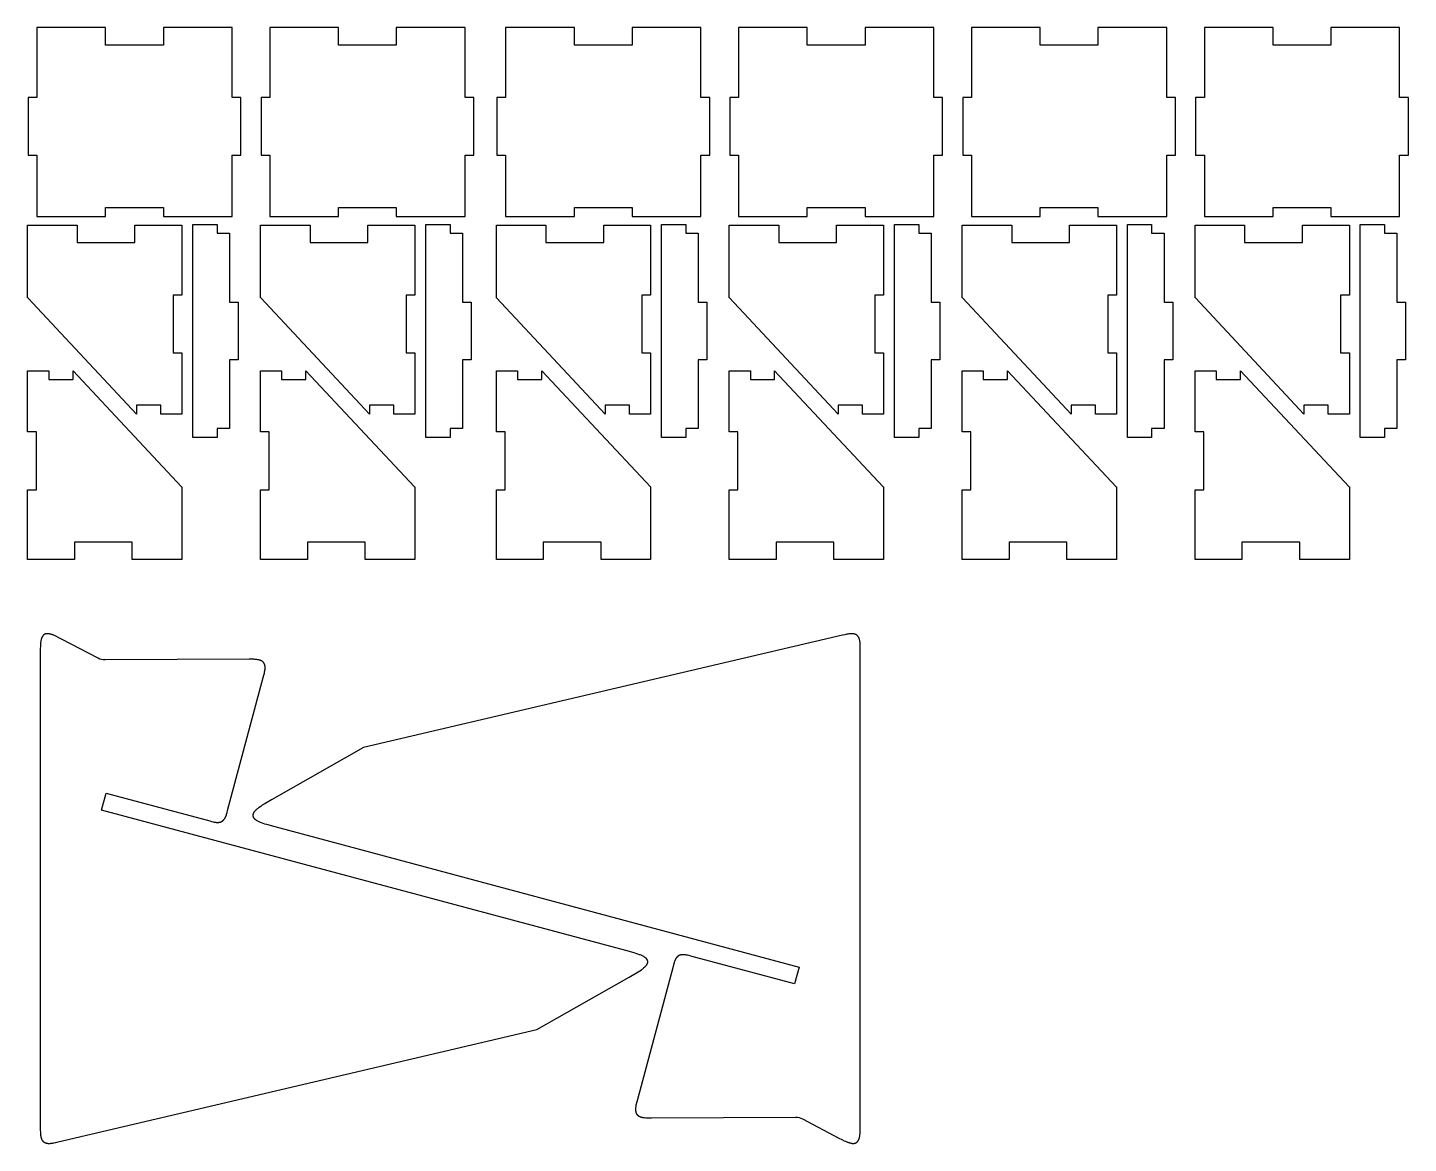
# Model space of a CAD drawing. Extents: x -1617 to -1129, y 174 to 882.
# Drawn here: x -1616.7 to -1142.4, y 174 to 557.3 of the extents above; entities that cross this region are included whole.
import ezdxf

# ---------------------------------------------------------------- set-up
doc = ezdxf.new("R2010")
doc.units = 0
doc.layers.add('DEFAULT', color=7, linetype='CONTINUOUS')

msp = doc.modelspace()

# ---------------------------------------------------------------- linework, layer by layer
at = {"layer": 'DEFAULT'}
for points in [[(-1570.04, 495.44), (-1570.04, 492.41), (-1546.41, 492.41), (-1546.41, 513.44), (-1543.41, 513.44), (-1543.41, 533.28), (-1546.41, 533.28), (-1546.41, 557.28), (-1570.04, 557.28), (-1570.04, 551.28), (-1589.88, 551.28), (-1589.88, 557.28), (-1613.5, 557.28), (-1613.5, 533.28), (-1616.5, 533.28), (-1616.5, 513.44), (-1613.5, 513.44), (-1613.5, 492.41), (-1589.88, 492.41), (-1589.88, 495.44)], [(-1490.04, 495.44), (-1490.04, 492.41), (-1466.41, 492.41), (-1466.41, 513.44), (-1463.41, 513.44), (-1463.41, 533.28), (-1466.41, 533.28), (-1466.41, 557.28), (-1490.04, 557.28), (-1490.04, 551.28), (-1509.88, 551.28), (-1509.88, 557.28), (-1533.5, 557.28), (-1533.5, 533.28), (-1536.5, 533.28), (-1536.5, 513.44), (-1533.5, 513.44), (-1533.5, 492.41), (-1509.88, 492.41), (-1509.88, 495.44)], [(-1409.04, 495.44), (-1409.04, 492.41), (-1385.41, 492.41), (-1385.41, 513.44), (-1382.41, 513.44), (-1382.41, 533.28), (-1385.41, 533.28), (-1385.41, 557.28), (-1409.04, 557.28), (-1409.04, 551.28), (-1428.88, 551.28), (-1428.88, 557.28), (-1452.5, 557.28), (-1452.5, 533.28), (-1455.5, 533.28), (-1455.5, 513.44), (-1452.5, 513.44), (-1452.5, 492.41), (-1428.88, 492.41), (-1428.88, 495.44)], [(-1329.04, 495.44), (-1329.04, 492.41), (-1305.41, 492.41), (-1305.41, 513.44), (-1302.41, 513.44), (-1302.41, 533.28), (-1305.41, 533.28), (-1305.41, 557.28), (-1329.04, 557.28), (-1329.04, 551.28), (-1348.88, 551.28), (-1348.88, 557.28), (-1372.5, 557.28), (-1372.5, 533.28), (-1375.5, 533.28), (-1375.5, 513.44), (-1372.5, 513.44), (-1372.5, 492.41), (-1348.88, 492.41), (-1348.88, 495.44)], [(-1249.04, 495.44), (-1249.04, 492.41), (-1225.41, 492.41), (-1225.41, 513.44), (-1222.41, 513.44), (-1222.41, 533.28), (-1225.41, 533.28), (-1225.41, 557.28), (-1249.04, 557.28), (-1249.04, 551.28), (-1268.88, 551.28), (-1268.88, 557.28), (-1292.5, 557.28), (-1292.5, 533.28), (-1295.5, 533.28), (-1295.5, 513.44), (-1292.5, 513.44), (-1292.5, 492.41), (-1268.88, 492.41), (-1268.88, 495.44)], [(-1169.04, 495.44), (-1169.04, 492.41), (-1145.41, 492.41), (-1145.41, 513.44), (-1142.41, 513.44), (-1142.41, 533.28), (-1145.41, 533.28), (-1145.41, 557.28), (-1169.04, 557.28), (-1169.04, 551.28), (-1188.88, 551.28), (-1188.88, 557.28), (-1212.5, 557.28), (-1212.5, 533.28), (-1215.5, 533.28), (-1215.5, 513.44), (-1212.5, 513.44), (-1212.5, 492.41), (-1188.88, 492.41), (-1188.88, 495.44)], [(-1570.94, 424.53), (-1570.94, 427.53), (-1579.28, 427.53), (-1579.28, 424.53), (-1616.59, 464.41), (-1616.69, 464.4), (-1616.69, 489.41), (-1599.65, 489.41), (-1599.65, 483.41), (-1579.81, 483.41), (-1579.81, 489.41), (-1563.69, 489.41), (-1563.69, 465.41), (-1566.69, 465.41), (-1566.69, 445.57), (-1563.69, 445.57), (-1563.69, 424.53)], [(-1551.6, 486.62), (-1547.35, 486.62), (-1547.35, 463), (-1544.35, 463), (-1544.35, 443.16), (-1547.35, 443.16), (-1547.35, 419.53), (-1551.6, 419.53), (-1551.6, 416.53), (-1559.94, 416.53), (-1559.94, 489.62), (-1551.6, 489.62)], [(-1490.94, 424.53), (-1490.94, 427.53), (-1499.28, 427.53), (-1499.28, 424.53), (-1536.59, 464.41), (-1536.69, 464.4), (-1536.69, 489.41), (-1519.65, 489.41), (-1519.65, 483.41), (-1499.81, 483.41), (-1499.81, 489.41), (-1483.69, 489.41), (-1483.69, 465.41), (-1486.69, 465.41), (-1486.69, 445.57), (-1483.69, 445.57), (-1483.69, 424.53)], [(-1471.6, 486.62), (-1467.35, 486.62), (-1467.35, 463), (-1464.35, 463), (-1464.35, 443.16), (-1467.35, 443.16), (-1467.35, 419.53), (-1471.6, 419.53), (-1471.6, 416.53), (-1479.94, 416.53), (-1479.94, 489.62), (-1471.6, 489.62)], [(-1409.94, 424.53), (-1409.94, 427.53), (-1418.28, 427.53), (-1418.28, 424.53), (-1455.59, 464.41), (-1455.69, 464.4), (-1455.69, 489.41), (-1438.65, 489.41), (-1438.65, 483.41), (-1418.81, 483.41), (-1418.81, 489.41), (-1402.69, 489.41), (-1402.69, 465.41), (-1405.69, 465.41), (-1405.69, 445.57), (-1402.69, 445.57), (-1402.69, 424.53)], [(-1390.6, 486.62), (-1386.35, 486.62), (-1386.35, 463), (-1383.35, 463), (-1383.35, 443.16), (-1386.35, 443.16), (-1386.35, 419.53), (-1390.6, 419.53), (-1390.6, 416.53), (-1398.94, 416.53), (-1398.94, 489.62), (-1390.6, 489.62)], [(-1329.94, 424.53), (-1329.94, 427.53), (-1338.28, 427.53), (-1338.28, 424.53), (-1375.59, 464.41), (-1375.69, 464.4), (-1375.69, 489.41), (-1358.65, 489.41), (-1358.65, 483.41), (-1338.81, 483.41), (-1338.81, 489.41), (-1322.69, 489.41), (-1322.69, 465.41), (-1325.69, 465.41), (-1325.69, 445.57), (-1322.69, 445.57), (-1322.69, 424.53)], [(-1310.6, 486.62), (-1306.35, 486.62), (-1306.35, 463), (-1303.35, 463), (-1303.35, 443.16), (-1306.35, 443.16), (-1306.35, 419.53), (-1310.6, 419.53), (-1310.6, 416.53), (-1318.94, 416.53), (-1318.94, 489.62), (-1310.6, 489.62)], [(-1249.94, 424.53), (-1249.94, 427.53), (-1258.28, 427.53), (-1258.28, 424.53), (-1295.59, 464.41), (-1295.69, 464.4), (-1295.69, 489.41), (-1278.65, 489.41), (-1278.65, 483.41), (-1258.81, 483.41), (-1258.81, 489.41), (-1242.69, 489.41), (-1242.69, 465.41), (-1245.69, 465.41), (-1245.69, 445.57), (-1242.69, 445.57), (-1242.69, 424.53)], [(-1230.6, 486.62), (-1226.35, 486.62), (-1226.35, 463), (-1223.35, 463), (-1223.35, 443.16), (-1226.35, 443.16), (-1226.35, 419.53), (-1230.6, 419.53), (-1230.6, 416.53), (-1238.94, 416.53), (-1238.94, 489.62), (-1230.6, 489.62)], [(-1169.94, 424.53), (-1169.94, 427.53), (-1178.28, 427.53), (-1178.28, 424.53), (-1215.59, 464.41), (-1215.69, 464.4), (-1215.69, 489.41), (-1198.65, 489.41), (-1198.65, 483.41), (-1178.81, 483.41), (-1178.81, 489.41), (-1162.69, 489.41), (-1162.69, 465.41), (-1165.69, 465.41), (-1165.69, 445.57), (-1162.69, 445.57), (-1162.69, 424.53)], [(-1150.6, 486.62), (-1146.35, 486.62), (-1146.35, 463), (-1143.35, 463), (-1143.35, 443.16), (-1146.35, 443.16), (-1146.35, 419.53), (-1150.6, 419.53), (-1150.6, 416.53), (-1158.94, 416.53), (-1158.94, 489.62), (-1150.6, 489.62)], [(-1609.43, 439.41), (-1609.43, 436.41), (-1601.09, 436.41), (-1601.09, 439.41), (-1563.79, 399.53), (-1563.69, 399.54), (-1563.69, 374.53), (-1580.73, 374.53), (-1580.73, 380.53), (-1600.57, 380.53), (-1600.57, 374.53), (-1616.69, 374.53), (-1616.69, 398.53), (-1613.69, 398.53), (-1613.69, 418.38), (-1616.69, 418.38), (-1616.69, 439.41)], [(-1529.43, 439.41), (-1529.43, 436.41), (-1521.09, 436.41), (-1521.09, 439.41), (-1483.79, 399.53), (-1483.69, 399.54), (-1483.69, 374.53), (-1500.73, 374.53), (-1500.73, 380.53), (-1520.57, 380.53), (-1520.57, 374.53), (-1536.69, 374.53), (-1536.69, 398.53), (-1533.69, 398.53), (-1533.69, 418.38), (-1536.69, 418.38), (-1536.69, 439.41)], [(-1448.43, 439.41), (-1448.43, 436.41), (-1440.09, 436.41), (-1440.09, 439.41), (-1402.79, 399.53), (-1402.69, 399.54), (-1402.69, 374.53), (-1419.73, 374.53), (-1419.73, 380.53), (-1439.57, 380.53), (-1439.57, 374.53), (-1455.69, 374.53), (-1455.69, 398.53), (-1452.69, 398.53), (-1452.69, 418.38), (-1455.69, 418.38), (-1455.69, 439.41)], [(-1368.43, 439.41), (-1368.43, 436.41), (-1360.09, 436.41), (-1360.09, 439.41), (-1322.79, 399.53), (-1322.69, 399.54), (-1322.69, 374.53), (-1339.73, 374.53), (-1339.73, 380.53), (-1359.57, 380.53), (-1359.57, 374.53), (-1375.69, 374.53), (-1375.69, 398.53), (-1372.69, 398.53), (-1372.69, 418.38), (-1375.69, 418.38), (-1375.69, 439.41)], [(-1288.43, 439.41), (-1288.43, 436.41), (-1280.09, 436.41), (-1280.09, 439.41), (-1242.79, 399.53), (-1242.69, 399.54), (-1242.69, 374.53), (-1259.73, 374.53), (-1259.73, 380.53), (-1279.57, 380.53), (-1279.57, 374.53), (-1295.69, 374.53), (-1295.69, 398.53), (-1292.69, 398.53), (-1292.69, 418.38), (-1295.69, 418.38), (-1295.69, 439.41)], [(-1208.43, 439.41), (-1208.43, 436.41), (-1200.09, 436.41), (-1200.09, 439.41), (-1162.79, 399.53), (-1162.69, 399.54), (-1162.69, 374.53), (-1179.73, 374.53), (-1179.73, 380.53), (-1199.57, 380.53), (-1199.57, 374.53), (-1215.69, 374.53), (-1215.69, 398.53), (-1212.69, 398.53), (-1212.69, 418.38), (-1215.69, 418.38), (-1215.69, 439.41)]]:
    msp.add_lwpolyline(points, close=True, dxfattribs=at)
for points in [[(-1540.61, 340.29), (-1590.09, 340.07, -0.155255), (-1592.43, 340.65), (-1605.01, 347.24), (-1605.93, 347.71), (-1606.82, 348.15), (-1607.25, 348.35), (-1607.67, 348.53), (-1607.88, 348.61), (-1608.08, 348.69), (-1608.28, 348.76), (-1608.47, 348.82), (-1608.67, 348.88), (-1608.85, 348.93), (-1609.03, 348.97), (-1609.12, 348.99), (-1609.21, 349.01), (-1609.3, 349.02), (-1609.39, 349.04), (-1609.47, 349.05), (-1609.55, 349.06), (-1609.64, 349.06), (-1609.72, 349.07), (-1609.8, 349.07), (-1609.88, 349.07), (-1609.95, 349.07), (-1610.03, 349.07), (-1610.11, 349.06), (-1610.18, 349.06), (-1610.25, 349.05), (-1610.32, 349.04), (-1610.39, 349.02), (-1610.46, 349.01), (-1610.5, 349), (-1610.53, 348.99), (-1610.56, 348.98), (-1610.59, 348.97), (-1610.63, 348.96), (-1610.66, 348.95), (-1610.69, 348.93), (-1610.72, 348.92), (-1610.75, 348.91), (-1610.78, 348.89), (-1610.81, 348.88), (-1610.84, 348.87), (-1610.87, 348.85), (-1610.9, 348.83), (-1610.93, 348.82), (-1610.96, 348.8), (-1610.99, 348.78), (-1611.02, 348.77), (-1611.05, 348.75), (-1611.07, 348.73), (-1611.1, 348.71), (-1611.13, 348.69), (-1611.15, 348.67), (-1611.18, 348.64), (-1611.21, 348.62), (-1611.23, 348.6), (-1611.26, 348.58), (-1611.28, 348.55), (-1611.31, 348.53), (-1611.33, 348.5), (-1611.35, 348.48), (-1611.38, 348.45), (-1611.42, 348.4), (-1611.47, 348.34), (-1611.51, 348.29), (-1611.55, 348.23), (-1611.59, 348.17), (-1611.63, 348.1), (-1611.67, 348.04), (-1611.71, 347.97), (-1611.74, 347.9), (-1611.78, 347.82), (-1611.81, 347.75), (-1611.84, 347.67), (-1611.87, 347.59), (-1611.9, 347.51), (-1611.93, 347.43), (-1611.96, 347.35), (-1611.98, 347.26), (-1612.01, 347.17), (-1612.05, 346.99), (-1612.1, 346.8), (-1612.13, 346.61), (-1612.17, 346.4), (-1612.2, 346.2), (-1612.22, 345.98), (-1612.25, 345.76), (-1612.28, 345.3), (-1612.31, 344.83), (-1612.33, 343.83), (-1612.33, 342.81), (-1612.33, 179.38), (-1612.33, 178.59), (-1612.31, 177.83), (-1612.29, 177.46), (-1612.26, 177.1), (-1612.24, 176.93), (-1612.22, 176.76), (-1612.19, 176.6), (-1612.17, 176.44), (-1612.13, 176.28), (-1612.1, 176.13), (-1612.06, 175.98), (-1612.02, 175.83), (-1612, 175.76), (-1611.97, 175.7), (-1611.95, 175.63), (-1611.92, 175.56), (-1611.89, 175.5), (-1611.87, 175.43), (-1611.84, 175.37), (-1611.81, 175.31), (-1611.78, 175.25), (-1611.75, 175.19), (-1611.71, 175.14), (-1611.68, 175.08), (-1611.64, 175.03), (-1611.61, 174.97), (-1611.57, 174.92), (-1611.53, 174.87), (-1611.49, 174.82), (-1611.45, 174.78), (-1611.41, 174.73), (-1611.37, 174.69), (-1611.32, 174.64), (-1611.28, 174.6), (-1611.23, 174.56), (-1611.18, 174.52), (-1611.13, 174.48), (-1611.08, 174.45), (-1611.03, 174.41), (-1610.98, 174.38), (-1610.93, 174.35), (-1610.87, 174.32), (-1610.82, 174.29), (-1610.76, 174.26), (-1610.71, 174.24), (-1610.65, 174.21), (-1610.59, 174.19), (-1610.53, 174.17), (-1610.46, 174.15), (-1610.4, 174.13), (-1610.34, 174.11), (-1610.27, 174.09), (-1610.21, 174.08), (-1610.14, 174.06), (-1610.07, 174.05), (-1610, 174.04), (-1609.93, 174.03), (-1609.86, 174.02), (-1609.79, 174.01), (-1609.71, 174.01), (-1609.57, 174), (-1609.41, 174), (-1609.26, 174), (-1609.1, 174), (-1608.93, 174.01), (-1608.77, 174.02), (-1608.6, 174.04), (-1608.42, 174.06), (-1608.07, 174.11), (-1607.71, 174.18), (-1606.96, 174.33), (-1606.19, 174.51), (-1441.73, 213.07), (-1410.07, 231.08), (-1407.51, 232.58), (-1406.92, 232.94), (-1406.37, 233.3), (-1405.86, 233.66), (-1405.62, 233.84), (-1405.39, 234.01), (-1405.17, 234.19), (-1404.97, 234.36), (-1404.78, 234.53), (-1404.61, 234.7), (-1404.52, 234.78), (-1404.44, 234.86), (-1404.37, 234.95), (-1404.3, 235.03), (-1404.23, 235.11), (-1404.16, 235.19), (-1404.1, 235.27), (-1404.05, 235.35), (-1403.99, 235.43), (-1403.95, 235.51), (-1403.9, 235.59), (-1403.88, 235.63), (-1403.86, 235.67), (-1403.84, 235.71), (-1403.82, 235.74), (-1403.8, 235.78), (-1403.79, 235.82), (-1403.77, 235.86), (-1403.76, 235.9), (-1403.75, 235.94), (-1403.73, 235.97), (-1403.72, 236.01), (-1403.71, 236.05), (-1403.7, 236.09), (-1403.69, 236.13), (-1403.69, 236.16), (-1403.68, 236.2), (-1403.68, 236.24), (-1403.67, 236.27), (-1403.67, 236.31), (-1403.67, 236.35), (-1403.67, 236.38), (-1403.67, 236.42), (-1403.67, 236.46), (-1403.67, 236.49), (-1403.67, 236.53), (-1403.68, 236.56), (-1403.68, 236.6), (-1403.69, 236.64), (-1403.69, 236.67), (-1403.7, 236.71), (-1403.71, 236.74), (-1403.72, 236.78), (-1403.73, 236.81), (-1403.75, 236.85), (-1403.76, 236.88), (-1403.77, 236.92), (-1403.79, 236.95), (-1403.8, 236.99), (-1403.82, 237.02), (-1403.84, 237.05), (-1403.86, 237.09), (-1403.88, 237.12), (-1403.9, 237.16), (-1403.92, 237.19), (-1403.95, 237.22), (-1403.97, 237.26), (-1404, 237.29), (-1404.02, 237.32), (-1404.05, 237.35), (-1404.08, 237.39), (-1404.11, 237.42), (-1404.14, 237.45), (-1404.2, 237.52), (-1404.27, 237.58), (-1404.34, 237.65), (-1404.42, 237.71), (-1404.5, 237.77), (-1404.58, 237.83), (-1404.67, 237.9), (-1404.76, 237.96), (-1404.85, 238.02), (-1404.95, 238.08), (-1405.05, 238.14), (-1405.26, 238.26), (-1405.49, 238.37), (-1405.73, 238.49), (-1405.98, 238.6), (-1406.24, 238.71), (-1406.52, 238.82), (-1407.11, 239.04), (-1407.73, 239.25), (-1408.39, 239.46), (-1411.25, 240.26), (-1591.3, 288.5), (-1589.75, 294.3), (-1554.13, 284.75), (-1553.53, 284.59), (-1552.93, 284.45), (-1552.64, 284.39), (-1552.36, 284.34), (-1552.22, 284.32), (-1552.08, 284.3), (-1551.95, 284.28), (-1551.81, 284.27), (-1551.68, 284.26), (-1551.55, 284.26), (-1551.42, 284.26), (-1551.29, 284.26), (-1551.17, 284.26), (-1551.05, 284.27), (-1550.99, 284.28), (-1550.93, 284.29), (-1550.87, 284.3), (-1550.81, 284.31), (-1550.75, 284.32), (-1550.69, 284.33), (-1550.64, 284.34), (-1550.58, 284.35), (-1550.53, 284.37), (-1550.47, 284.39), (-1550.42, 284.4), (-1550.37, 284.42), (-1550.31, 284.44), (-1550.26, 284.46), (-1550.21, 284.48), (-1550.16, 284.5), (-1550.11, 284.53), (-1550.06, 284.55), (-1550.01, 284.58), (-1549.96, 284.61), (-1549.91, 284.63), (-1549.87, 284.66), (-1549.82, 284.69), (-1549.78, 284.73), (-1549.73, 284.76), (-1549.69, 284.79), (-1549.64, 284.83), (-1549.6, 284.86), (-1549.56, 284.9), (-1549.52, 284.94), (-1549.47, 284.98), (-1549.43, 285.02), (-1549.39, 285.06), (-1549.36, 285.1), (-1549.32, 285.14), (-1549.28, 285.19), (-1549.24, 285.24), (-1549.2, 285.28), (-1549.17, 285.33), (-1549.13, 285.38), (-1549.06, 285.48), (-1549, 285.58), (-1548.93, 285.69), (-1548.87, 285.8), (-1548.81, 285.92), (-1548.75, 286.04), (-1548.69, 286.16), (-1548.64, 286.29), (-1548.58, 286.42), (-1548.53, 286.55), (-1548.43, 286.82), (-1548.34, 287.1), (-1548.17, 287.69), (-1548.01, 288.29), (-1535.76, 334), (-1535.55, 334.79), (-1535.36, 335.56), (-1535.28, 335.93), (-1535.22, 336.3), (-1535.19, 336.47), (-1535.17, 336.65), (-1535.15, 336.82), (-1535.13, 336.99), (-1535.12, 337.15), (-1535.12, 337.31), (-1535.12, 337.47), (-1535.12, 337.63), (-1535.13, 337.7), (-1535.13, 337.78), (-1535.14, 337.85), (-1535.15, 337.92), (-1535.16, 337.99), (-1535.17, 338.06), (-1535.18, 338.13), (-1535.19, 338.2), (-1535.21, 338.27), (-1535.22, 338.33), (-1535.24, 338.4), (-1535.26, 338.46), (-1535.28, 338.52), (-1535.3, 338.58), (-1535.33, 338.64), (-1535.35, 338.7), (-1535.38, 338.76), (-1535.41, 338.82), (-1535.44, 338.87), (-1535.47, 338.93), (-1535.5, 338.98), (-1535.53, 339.03), (-1535.57, 339.08), (-1535.61, 339.13), (-1535.65, 339.18), (-1535.69, 339.23), (-1535.73, 339.28), (-1535.77, 339.32), (-1535.82, 339.36), (-1535.86, 339.41), (-1535.91, 339.45), (-1535.96, 339.49), (-1536.01, 339.53), (-1536.06, 339.57), (-1536.11, 339.6), (-1536.17, 339.64), (-1536.23, 339.67), (-1536.28, 339.71), (-1536.34, 339.74), (-1536.4, 339.77), (-1536.47, 339.8), (-1536.53, 339.83), (-1536.6, 339.86), (-1536.66, 339.89), (-1536.73, 339.91), (-1536.8, 339.94), (-1536.87, 339.96), (-1536.94, 339.99), (-1537.09, 340.03), (-1537.24, 340.07), (-1537.4, 340.1), (-1537.56, 340.14), (-1537.73, 340.16), (-1537.9, 340.19), (-1538.07, 340.21), (-1538.25, 340.23), (-1538.62, 340.26), (-1539, 340.28), (-1539.79, 340.3)], [(-1402.39, 182.77), (-1352.91, 182.99, -0.155255), (-1350.57, 182.42), (-1337.99, 175.83), (-1337.07, 175.36), (-1336.18, 174.92), (-1335.75, 174.72), (-1335.33, 174.54), (-1335.12, 174.46), (-1334.92, 174.38), (-1334.72, 174.31), (-1334.53, 174.25), (-1334.33, 174.19), (-1334.15, 174.14), (-1333.97, 174.1), (-1333.88, 174.08), (-1333.79, 174.06), (-1333.7, 174.05), (-1333.61, 174.03), (-1333.53, 174.02), (-1333.45, 174.01), (-1333.36, 174), (-1333.28, 174), (-1333.2, 174), (-1333.12, 174), (-1333.05, 174), (-1332.97, 174), (-1332.89, 174), (-1332.82, 174.01), (-1332.75, 174.02), (-1332.68, 174.03), (-1332.61, 174.05), (-1332.54, 174.06), (-1332.5, 174.07), (-1332.47, 174.08), (-1332.44, 174.09), (-1332.41, 174.1), (-1332.37, 174.11), (-1332.34, 174.12), (-1332.31, 174.14), (-1332.28, 174.15), (-1332.25, 174.16), (-1332.22, 174.17), (-1332.19, 174.19), (-1332.16, 174.2), (-1332.13, 174.22), (-1332.1, 174.23), (-1332.07, 174.25), (-1332.04, 174.27), (-1332.01, 174.29), (-1331.98, 174.3), (-1331.95, 174.32), (-1331.93, 174.34), (-1331.9, 174.36), (-1331.87, 174.38), (-1331.85, 174.4), (-1331.82, 174.42), (-1331.79, 174.45), (-1331.77, 174.47), (-1331.74, 174.49), (-1331.72, 174.52), (-1331.69, 174.54), (-1331.67, 174.56), (-1331.65, 174.59), (-1331.62, 174.62), (-1331.58, 174.67), (-1331.53, 174.72), (-1331.49, 174.78), (-1331.45, 174.84), (-1331.41, 174.9), (-1331.37, 174.97), (-1331.33, 175.03), (-1331.29, 175.1), (-1331.26, 175.17), (-1331.22, 175.25), (-1331.19, 175.32), (-1331.16, 175.4), (-1331.13, 175.47), (-1331.1, 175.56), (-1331.07, 175.64), (-1331.04, 175.72), (-1331.02, 175.81), (-1330.99, 175.9), (-1330.95, 176.08), (-1330.9, 176.27), (-1330.87, 176.46), (-1330.83, 176.66), (-1330.8, 176.87), (-1330.78, 177.09), (-1330.75, 177.31), (-1330.72, 177.77), (-1330.69, 178.24), (-1330.67, 179.24), (-1330.67, 180.26), (-1330.67, 343.69), (-1330.67, 344.48), (-1330.69, 345.24), (-1330.71, 345.61), (-1330.74, 345.96), (-1330.76, 346.14), (-1330.78, 346.31), (-1330.81, 346.47), (-1330.83, 346.63), (-1330.87, 346.79), (-1330.9, 346.94), (-1330.94, 347.09), (-1330.98, 347.24), (-1331, 347.31), (-1331.03, 347.37), (-1331.05, 347.44), (-1331.08, 347.51), (-1331.11, 347.57), (-1331.13, 347.64), (-1331.16, 347.7), (-1331.19, 347.76), (-1331.22, 347.82), (-1331.25, 347.88), (-1331.29, 347.93), (-1331.32, 347.99), (-1331.36, 348.04), (-1331.39, 348.1), (-1331.43, 348.15), (-1331.47, 348.2), (-1331.51, 348.25), (-1331.55, 348.29), (-1331.59, 348.34), (-1331.63, 348.38), (-1331.68, 348.43), (-1331.72, 348.47), (-1331.77, 348.51), (-1331.82, 348.55), (-1331.87, 348.58), (-1331.92, 348.62), (-1331.97, 348.65), (-1332.02, 348.69), (-1332.07, 348.72), (-1332.13, 348.75), (-1332.18, 348.78), (-1332.24, 348.81), (-1332.29, 348.83), (-1332.35, 348.86), (-1332.41, 348.88), (-1332.47, 348.9), (-1332.54, 348.92), (-1332.6, 348.94), (-1332.66, 348.96), (-1332.73, 348.98), (-1332.79, 348.99), (-1332.86, 349.01), (-1332.93, 349.02), (-1333, 349.03), (-1333.07, 349.04), (-1333.14, 349.05), (-1333.21, 349.05), (-1333.29, 349.06), (-1333.43, 349.07), (-1333.59, 349.07), (-1333.74, 349.07), (-1333.9, 349.07), (-1334.07, 349.06), (-1334.23, 349.05), (-1334.4, 349.03), (-1334.58, 349.01), (-1334.93, 348.96), (-1335.29, 348.89), (-1336.04, 348.74), (-1336.81, 348.56), (-1501.27, 310), (-1532.93, 291.99), (-1535.49, 290.49), (-1536.08, 290.13), (-1536.63, 289.76), (-1537.14, 289.41), (-1537.38, 289.23), (-1537.61, 289.06), (-1537.83, 288.88), (-1538.03, 288.71), (-1538.22, 288.54), (-1538.39, 288.37), (-1538.48, 288.29), (-1538.56, 288.21), (-1538.63, 288.12), (-1538.7, 288.04), (-1538.77, 287.96), (-1538.84, 287.88), (-1538.9, 287.8), (-1538.95, 287.72), (-1539.01, 287.64), (-1539.05, 287.56), (-1539.1, 287.48), (-1539.12, 287.44), (-1539.14, 287.4), (-1539.16, 287.36), (-1539.18, 287.32), (-1539.2, 287.29), (-1539.21, 287.25), (-1539.23, 287.21), (-1539.24, 287.17), (-1539.25, 287.13), (-1539.27, 287.09), (-1539.28, 287.06), (-1539.29, 287.02), (-1539.3, 286.98), (-1539.31, 286.94), (-1539.31, 286.91), (-1539.32, 286.87), (-1539.32, 286.83), (-1539.33, 286.8), (-1539.33, 286.76), (-1539.33, 286.72), (-1539.33, 286.69), (-1539.33, 286.65), (-1539.33, 286.61), (-1539.33, 286.58), (-1539.33, 286.54), (-1539.32, 286.5), (-1539.32, 286.47), (-1539.31, 286.43), (-1539.31, 286.4), (-1539.3, 286.36), (-1539.29, 286.33), (-1539.28, 286.29), (-1539.27, 286.26), (-1539.25, 286.22), (-1539.24, 286.19), (-1539.23, 286.15), (-1539.21, 286.12), (-1539.2, 286.08), (-1539.18, 286.05), (-1539.16, 286.02), (-1539.14, 285.98), (-1539.12, 285.95), (-1539.1, 285.91), (-1539.08, 285.88), (-1539.05, 285.85), (-1539.03, 285.81), (-1539, 285.78), (-1538.98, 285.75), (-1538.95, 285.71), (-1538.92, 285.68), (-1538.89, 285.65), (-1538.86, 285.62), (-1538.8, 285.55), (-1538.73, 285.49), (-1538.66, 285.42), (-1538.58, 285.36), (-1538.5, 285.3), (-1538.42, 285.24), (-1538.33, 285.17), (-1538.24, 285.11), (-1538.15, 285.05), (-1538.05, 284.99), (-1537.95, 284.93), (-1537.74, 284.81), (-1537.51, 284.7), (-1537.27, 284.58), (-1537.02, 284.47), (-1536.76, 284.36), (-1536.48, 284.25), (-1535.89, 284.03), (-1535.27, 283.82), (-1534.61, 283.61), (-1531.75, 282.81), (-1351.7, 234.57), (-1353.25, 228.77), (-1388.87, 238.32), (-1389.47, 238.48), (-1390.07, 238.62), (-1390.36, 238.68), (-1390.64, 238.73), (-1390.78, 238.75), (-1390.92, 238.77), (-1391.05, 238.79), (-1391.19, 238.8), (-1391.32, 238.81), (-1391.45, 238.81), (-1391.58, 238.81), (-1391.71, 238.81), (-1391.83, 238.81), (-1391.95, 238.8), (-1392.01, 238.79), (-1392.07, 238.78), (-1392.13, 238.77), (-1392.19, 238.76), (-1392.25, 238.75), (-1392.31, 238.74), (-1392.36, 238.73), (-1392.42, 238.71), (-1392.47, 238.7), (-1392.53, 238.68), (-1392.58, 238.67), (-1392.63, 238.65), (-1392.69, 238.63), (-1392.74, 238.61), (-1392.79, 238.59), (-1392.84, 238.57), (-1392.89, 238.54), (-1392.94, 238.52), (-1392.99, 238.49), (-1393.04, 238.46), (-1393.09, 238.44), (-1393.13, 238.41), (-1393.18, 238.38), (-1393.22, 238.34), (-1393.27, 238.31), (-1393.31, 238.28), (-1393.36, 238.24), (-1393.4, 238.21), (-1393.44, 238.17), (-1393.48, 238.13), (-1393.53, 238.09), (-1393.57, 238.05), (-1393.61, 238.01), (-1393.64, 237.97), (-1393.68, 237.92), (-1393.72, 237.88), (-1393.76, 237.83), (-1393.8, 237.79), (-1393.83, 237.74), (-1393.87, 237.69), (-1393.94, 237.59), (-1394, 237.49), (-1394.07, 237.38), (-1394.13, 237.26), (-1394.19, 237.15), (-1394.25, 237.03), (-1394.31, 236.91), (-1394.36, 236.78), (-1394.42, 236.65), (-1394.47, 236.52), (-1394.57, 236.25), (-1394.66, 235.97), (-1394.83, 235.38), (-1394.99, 234.78), (-1407.24, 189.07), (-1407.45, 188.28), (-1407.64, 187.51), (-1407.72, 187.14), (-1407.78, 186.77), (-1407.81, 186.6), (-1407.83, 186.42), (-1407.85, 186.25), (-1407.87, 186.08), (-1407.88, 185.92), (-1407.88, 185.75), (-1407.88, 185.6), (-1407.88, 185.44), (-1407.87, 185.37), (-1407.87, 185.29), (-1407.86, 185.22), (-1407.85, 185.15), (-1407.84, 185.08), (-1407.83, 185.01), (-1407.82, 184.94), (-1407.81, 184.87), (-1407.79, 184.8), (-1407.78, 184.74), (-1407.76, 184.67), (-1407.74, 184.61), (-1407.72, 184.55), (-1407.7, 184.49), (-1407.67, 184.43), (-1407.65, 184.37), (-1407.62, 184.31), (-1407.59, 184.25), (-1407.56, 184.2), (-1407.53, 184.14), (-1407.5, 184.09), (-1407.47, 184.04), (-1407.43, 183.99), (-1407.39, 183.94), (-1407.35, 183.89), (-1407.31, 183.84), (-1407.27, 183.79), (-1407.23, 183.75), (-1407.18, 183.71), (-1407.14, 183.66), (-1407.09, 183.62), (-1407.04, 183.58), (-1406.99, 183.54), (-1406.94, 183.5), (-1406.89, 183.47), (-1406.83, 183.43), (-1406.77, 183.39), (-1406.72, 183.36), (-1406.66, 183.33), (-1406.6, 183.3), (-1406.53, 183.27), (-1406.47, 183.24), (-1406.4, 183.21), (-1406.34, 183.18), (-1406.27, 183.16), (-1406.2, 183.13), (-1406.13, 183.11), (-1406.06, 183.08), (-1405.91, 183.04), (-1405.76, 183), (-1405.6, 182.97), (-1405.44, 182.93), (-1405.27, 182.91), (-1405.1, 182.88), (-1404.93, 182.86), (-1404.75, 182.84), (-1404.38, 182.81), (-1404, 182.79), (-1403.21, 182.77)]]:
    msp.add_lwpolyline(points, format="xyb", close=True, dxfattribs=at)

doc.saveas('drawing.dxf')
